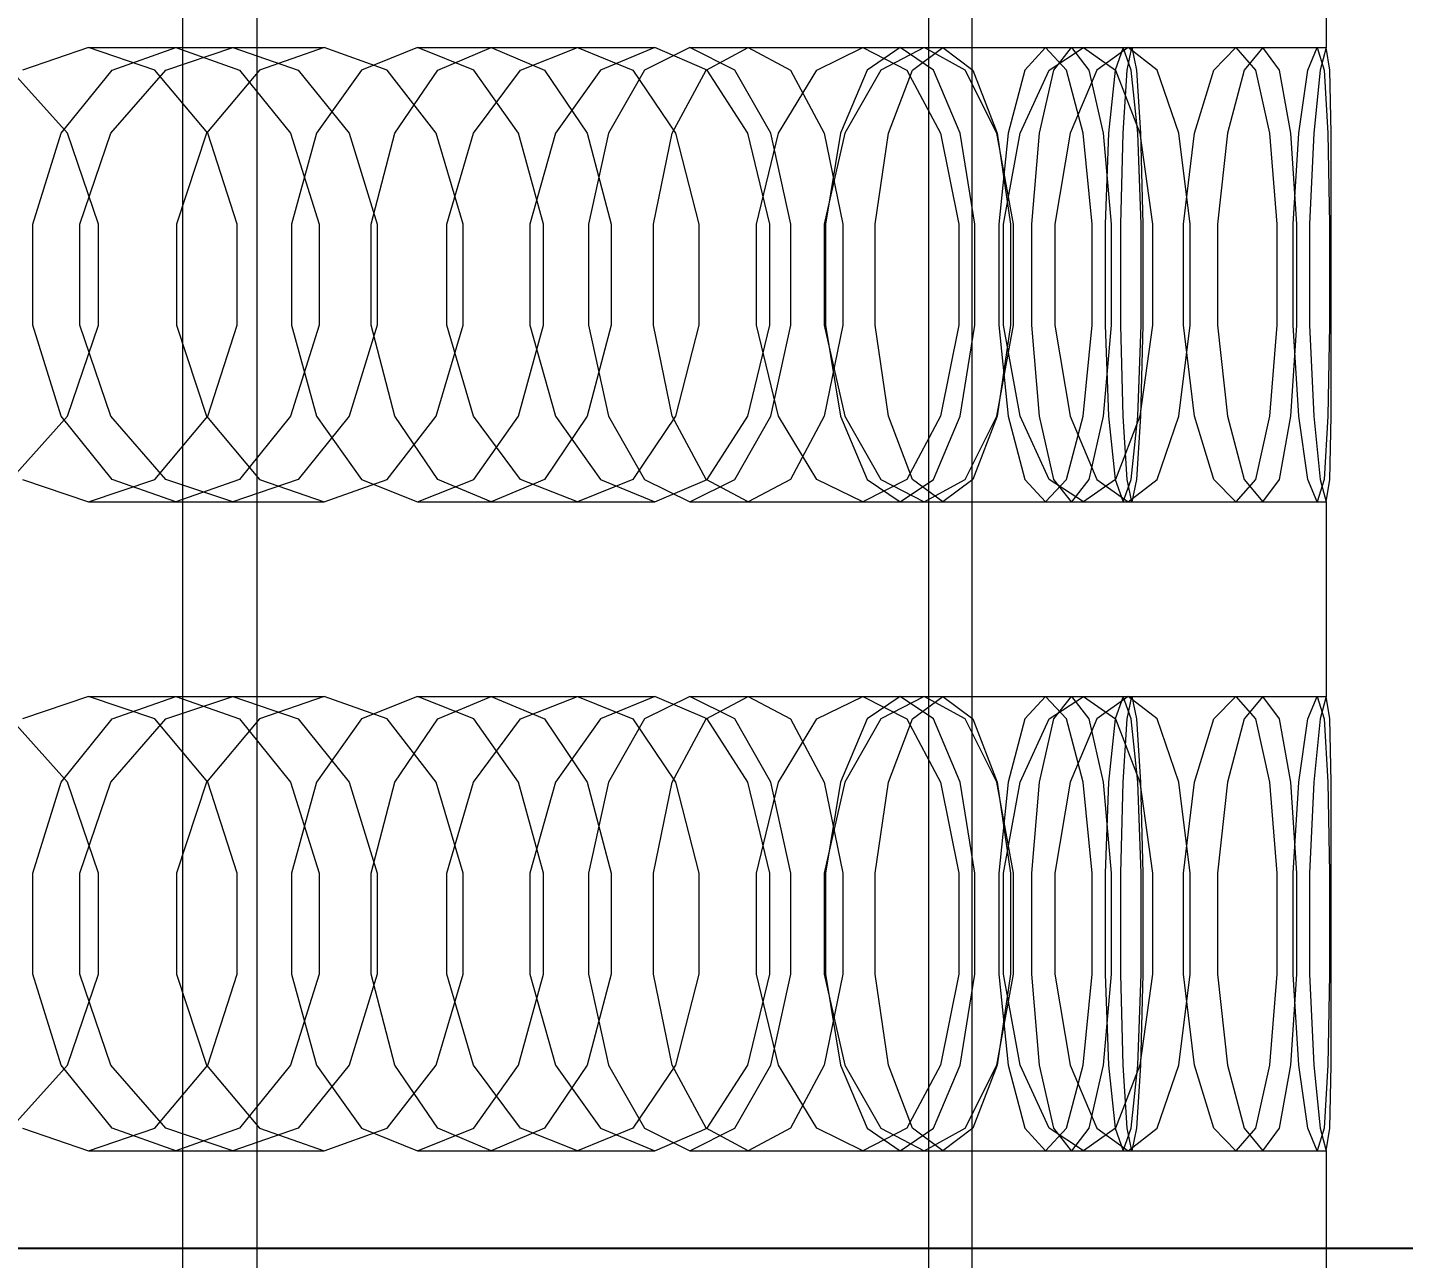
# Model space of a CAD drawing. Header units: millimetres. Extents: x -191664 to 191490, y -197311 to 10263.
# Drawn here: x 26399.8 to 26527.1, y -17981 to -17867.1 of the extents above; entities that cross this region are included whole.
import ezdxf

# ---------------------------------------------------------------- set-up
doc = ezdxf.new("R2010")
doc.units = ezdxf.units.MM
for name, color, linetype, lineweight in [('COTAS_USUARIO', 1, 'Continuous', 0), ('superior_briquetadora', 7, 'Continuous', 0), ('superior_C05', 7, 'Continuous', 0)]:
    doc.layers.add(name, color=color, linetype=linetype, lineweight=lineweight)
doc.dimstyles.new('PLANTA_100', dxfattribs={"dimtxt": 250, "dimasz": 150, "dimexe": 150, "dimexo": 80, "dimgap": 100, "dimtad": 1, "dimtih": 1, "dimtoh": 1, "dimdec": 1, "dimdsep": 46, "dimcen": 0.09, "dimclrd": 1, "dimclre": 1, "dimclrt": 1, "dimadec": 0, "dimazin": 0, "dimtfac": 1, "dimtdec": 4, "dimtofl": 0, "dimtmove": 0, "dimatfit": 3, "dimfxl": 1, "dimtolj": 1, "dimtzin": 0, "dimarcsym": 0})

# ---------------------------------------------------------------- blocks, each defined once
blk = doc.blocks.new('*D103')
at = {"layer": 'COTAS_USUARIO', "color": 1, "lineweight": -2, "transparency": 16777216}
for p, q in [((26928.19, -17830), (26928.19, -17680)), ((25808.19, -17980), (27078.19, -17980)), ((25808.19, -18000), (27078.19, -18000)), ((26928.19, -18150), (26928.19, -18300))]:
    blk.add_line(p, q, dxfattribs=at)
at = {"layer": 'COTAS_USUARIO', "color": 1, "transparency": 16777216}
for points in [[(26903.19, -17830), (26953.19, -17830), (26928.19, -17980)], [(26903.19, -18150), (26953.19, -18150), (26928.19, -18000)]]:
    blk.add_solid(points, dxfattribs=at)
at = {"layer": 'Defpoints', "color": 0, "transparency": 16777216}
for p in [(25728.19, -17980), (25728.19, -18000), (26928.19, -18000)]:
    blk.add_point(p, dxfattribs=at)

msp = doc.modelspace()

# ---------------------------------------------------------------- linework, layer by layer
at = {"layer": 'superior_briquetadora', "color": 9, "true_color": 0xb9c3c2}
for p, q in [((26421.08, -18160), (26421.08, -17800)), ((26483.19, -17805), (26483.19, -18195)), ((26487.19, -17805), (26487.19, -18195)), ((26483.19, -17816), (26483.19, -18194)), ((26519.96, -17851), (26519.96, -17869)), ((26405.49, -17869), (26399.37, -17871.08)), ((26405.49, -17869), (26418.82, -17869)), ((26411.61, -17871.08), (26405.49, -17869)), ((26407.67, -17871.08), (26413.56, -17869)), ((26412.63, -17871.08), (26418.82, -17869)), ((26413.56, -17869), (26427.29, -17869)), ((26413.56, -17869), (26419.46, -17871.08)), ((26418.82, -17869), (26424.87, -17871.08)), ((26427.29, -17869), (26421.31, -17871.08)), ((26433.1, -17871.08), (26427.29, -17869)), ((26435.92, -17869), (26430.74, -17871.08)), ((26435.92, -17869), (26450.72, -17869)), ((26441.11, -17871.08), (26435.92, -17869)), ((26437.79, -17871.08), (26442.72, -17869)), ((26442.72, -17869), (26457.85, -17869)), ((26442.72, -17869), (26447.66, -17871.08)), ((26445.45, -17871.08), (26450.72, -17869)), ((26450.72, -17869), (26455.82, -17871.08)), ((26457.85, -17869), (26452.83, -17871.08)), ((26461.09, -17869), (26456.92, -17871.08)), ((26462.7, -17871.08), (26457.85, -17869)), ((26461.09, -17869), (26477.1, -17869)), ((26465.25, -17871.08), (26461.09, -17869)), ((26462.61, -17871.08), (26466.5, -17869)), ((26466.5, -17869), (26482.78, -17869)), ((26466.5, -17869), (26470.4, -17871.08)), ((26472.84, -17871.08), (26477.1, -17869)), ((26477.1, -17869), (26481.17, -17871.08)), ((26480.56, -17869), (26477.49, -17871.08)), ((26482.78, -17869), (26478.78, -17871.08)), ((26480.56, -17869), (26497.51, -17869)), ((26483.63, -17871.08), (26480.56, -17869)), ((26481.71, -17871.08), (26484.5, -17869)), ((26486.58, -17871.08), (26482.78, -17869)), ((26484.5, -17869), (26501.63, -17869)), ((26484.5, -17869), (26487.28, -17871.08)), ((26494, -17869), (26492.08, -17871.08)), ((26494, -17869), (26511.6, -17869)), ((26495.93, -17871.08), (26494, -17869)), ((26494.34, -17871.08), (26497.51, -17869)), ((26494.76, -17871.08), (26496.39, -17869)), ((26496.39, -17869), (26514.1, -17869)), ((26496.39, -17869), (26498.02, -17871.08)), ((26497.51, -17869), (26500.48, -17871.08)), ((26501.63, -17869), (26498.74, -17871.08)), ((26501.18, -17869), (26500.44, -17871.08)), ((26501.18, -17869), (26519.12, -17869)), ((26501.93, -17871.08), (26501.18, -17869)), ((26501.54, -17871.08), (26501.99, -17869)), ((26504.32, -17871.08), (26501.63, -17869)), ((26501.99, -17869), (26519.96, -17869)), ((26501.99, -17869), (26502.43, -17871.08)), ((26509.57, -17871.08), (26511.6, -17869)), ((26511.6, -17869), (26513.42, -17871.08)), ((26514.1, -17869), (26512.36, -17871.08)), ((26515.63, -17871.08), (26514.1, -17869)), ((26518.27, -17871.08), (26519.12, -17869)), ((26519.12, -17869), (26519.76, -17871.08)), ((26519.96, -17869), (26519.41, -17871.08)), ((26520.31, -17871.08), (26519.96, -17869)), ((26403.54, -17876.91), (26398.29, -17871.08)), ((26402.94, -17876.91), (26407.67, -17871.08)), ((26407.54, -17876.91), (26412.63, -17871.08)), ((26416.51, -17876.91), (26411.61, -17871.08)), ((26421.31, -17871.08), (26416.4, -17876.91)), ((26419.46, -17871.08), (26424.18, -17876.91)), ((26424.87, -17871.08), (26429.6, -17876.91)), ((26430.74, -17871.08), (26426.58, -17876.91)), ((26437.65, -17876.91), (26433.1, -17871.08)), ((26433.83, -17876.91), (26437.79, -17871.08)), ((26441.1, -17876.91), (26445.45, -17871.08)), ((26445.26, -17876.91), (26441.11, -17871.08)), ((26447.66, -17871.08), (26451.62, -17876.91)), ((26452.83, -17871.08), (26448.67, -17876.91)), ((26456.92, -17871.08), (26453.59, -17876.91)), ((26455.82, -17871.08), (26459.78, -17876.91)), ((26459.48, -17876.91), (26462.61, -17871.08)), ((26466.46, -17876.91), (26462.7, -17871.08)), ((26468.59, -17876.91), (26465.25, -17871.08)), ((26469.29, -17876.91), (26472.84, -17871.08)), ((26470.4, -17871.08), (26473.52, -17876.91)), ((26477.49, -17871.08), (26475.03, -17876.91)), ((26478.78, -17871.08), (26475.45, -17876.91)), ((26479.47, -17876.91), (26481.71, -17871.08)), ((26481.17, -17871.08), (26484.3, -17876.91)), ((26486.09, -17876.91), (26483.63, -17871.08)), ((26489.49, -17876.91), (26486.58, -17871.08)), ((26487.28, -17871.08), (26489.52, -17876.91)), ((26492.08, -17871.08), (26490.54, -17876.91)), ((26491.65, -17876.91), (26494.34, -17871.08)), ((26493.45, -17876.91), (26494.76, -17871.08)), ((26497.47, -17876.91), (26495.93, -17871.08)), ((26498.74, -17871.08), (26496.28, -17876.91)), ((26498.02, -17871.08), (26499.33, -17876.91)), ((26500.44, -17871.08), (26499.84, -17876.91)), ((26500.48, -17871.08), (26502.71, -17876.91)), ((26501.18, -17876.91), (26501.54, -17871.08)), ((26502.53, -17876.91), (26501.93, -17871.08)), ((26502.43, -17871.08), (26502.79, -17876.91)), ((26506.33, -17876.91), (26504.32, -17871.08)), ((26507.79, -17876.91), (26509.57, -17871.08)), ((26512.36, -17871.08), (26510.82, -17876.91)), ((26513.42, -17871.08), (26514.73, -17876.91)), ((26516.7, -17876.91), (26515.63, -17871.08)), ((26517.44, -17876.91), (26518.27, -17871.08)), ((26519.41, -17871.08), (26518.82, -17876.91)), ((26519.76, -17871.08), (26520.12, -17876.91)), ((26520.43, -17876.91), (26520.31, -17871.08)), ((26400.32, -17885.33), (26402.94, -17876.91)), ((26406.42, -17885.33), (26403.54, -17876.91)), ((26404.68, -17885.33), (26407.54, -17876.91)), ((26416.4, -17876.91), (26413.63, -17885.33)), ((26419.24, -17885.33), (26416.51, -17876.91)), ((26424.18, -17876.91), (26426.81, -17885.33)), ((26426.58, -17876.91), (26424.27, -17885.33)), ((26429.6, -17876.91), (26432.18, -17885.33)), ((26431.63, -17885.33), (26433.83, -17876.91)), ((26440.13, -17885.33), (26437.65, -17876.91)), ((26438.63, -17885.33), (26441.1, -17876.91)), ((26447.57, -17885.33), (26445.26, -17876.91)), ((26448.67, -17876.91), (26446.31, -17885.33)), ((26451.62, -17876.91), (26453.82, -17885.33)), ((26453.59, -17876.91), (26451.73, -17885.33)), ((26457.75, -17885.33), (26459.48, -17876.91)), ((26459.78, -17876.91), (26461.93, -17885.33)), ((26468.5, -17885.33), (26466.46, -17876.91)), ((26467.27, -17885.33), (26469.29, -17876.91)), ((26470.44, -17885.33), (26468.59, -17876.91)), ((26473.52, -17876.91), (26475.26, -17885.33)), ((26475.45, -17876.91), (26473.54, -17885.33)), ((26475.03, -17876.91), (26473.66, -17885.33)), ((26478.23, -17885.33), (26479.47, -17876.91)), ((26484.3, -17876.91), (26485.98, -17885.33)), ((26487.46, -17885.33), (26486.09, -17876.91)), ((26491.05, -17885.33), (26489.49, -17876.91)), ((26489.52, -17876.91), (26490.76, -17885.33)), ((26490.54, -17876.91), (26489.68, -17885.33)), ((26490.11, -17885.33), (26491.65, -17876.91)), ((26492.73, -17885.33), (26493.45, -17876.91)), ((26496.28, -17876.91), (26494.86, -17885.33)), ((26498.32, -17885.33), (26497.47, -17876.91)), ((26499.33, -17876.91), (26500.06, -17885.33)), ((26499.84, -17876.91), (26499.51, -17885.33)), ((26500.98, -17885.33), (26501.18, -17876.91)), ((26502.86, -17885.33), (26502.53, -17876.91)), ((26502.71, -17876.91), (26503.9, -17885.33)), ((26502.79, -17876.91), (26502.99, -17885.33)), ((26507.39, -17885.33), (26506.33, -17876.91)), ((26506.75, -17885.33), (26507.79, -17876.91)), ((26510.82, -17876.91), (26509.91, -17885.33)), ((26514.73, -17876.91), (26515.4, -17885.33)), ((26517.24, -17885.33), (26516.7, -17876.91)), ((26516.92, -17885.33), (26517.44, -17876.91)), ((26518.82, -17876.91), (26518.43, -17885.33)), ((26520.12, -17876.91), (26520.26, -17885.33)), ((26520.43, -17885.33), (26520.43, -17876.91)), ((26400.32, -17894.67), (26400.32, -17885.33)), ((26404.68, -17894.67), (26404.68, -17885.33)), ((26406.42, -17894.67), (26406.42, -17885.33)), ((26413.63, -17885.33), (26413.63, -17894.67)), ((26419.24, -17894.67), (26419.24, -17885.33)), ((26424.27, -17885.33), (26424.27, -17894.67)), ((26426.81, -17885.33), (26426.81, -17894.67)), ((26431.63, -17894.67), (26431.63, -17885.33)), ((26432.18, -17885.33), (26432.18, -17894.67)), ((26438.63, -17894.67), (26438.63, -17885.33)), ((26440.13, -17894.67), (26440.13, -17885.33)), ((26446.31, -17885.33), (26446.31, -17894.67)), ((26447.57, -17894.67), (26447.57, -17885.33)), ((26451.73, -17885.33), (26451.73, -17894.67)), ((26453.82, -17885.33), (26453.82, -17894.67)), ((26457.75, -17894.67), (26457.75, -17885.33)), ((26461.93, -17885.33), (26461.93, -17894.67)), ((26467.27, -17894.67), (26467.27, -17885.33)), ((26468.5, -17894.67), (26468.5, -17885.33)), ((26470.44, -17894.67), (26470.44, -17885.33)), ((26473.54, -17885.33), (26473.54, -17894.67)), ((26473.66, -17885.33), (26473.66, -17894.67)), ((26475.26, -17885.33), (26475.26, -17894.67)), ((26478.23, -17894.67), (26478.23, -17885.33)), ((26485.98, -17885.33), (26485.98, -17894.67)), ((26487.46, -17894.67), (26487.46, -17885.33)), ((26489.68, -17885.33), (26489.68, -17894.67)), ((26490.11, -17894.67), (26490.11, -17885.33)), ((26490.76, -17885.33), (26490.76, -17894.67)), ((26491.05, -17894.67), (26491.05, -17885.33)), ((26492.73, -17894.67), (26492.73, -17885.33)), ((26494.86, -17885.33), (26494.86, -17894.67)), ((26498.32, -17894.67), (26498.32, -17885.33)), ((26499.51, -17885.33), (26499.51, -17894.67)), ((26500.06, -17885.33), (26500.06, -17894.67)), ((26500.98, -17894.67), (26500.98, -17885.33)), ((26502.86, -17894.67), (26502.86, -17885.33)), ((26502.99, -17885.33), (26502.99, -17894.67)), ((26503.9, -17885.33), (26503.9, -17894.67)), ((26506.75, -17894.67), (26506.75, -17885.33)), ((26507.39, -17894.67), (26507.39, -17885.33)), ((26509.91, -17885.33), (26509.91, -17894.67)), ((26515.4, -17885.33), (26515.4, -17894.67)), ((26516.92, -17894.67), (26516.92, -17885.33)), ((26517.24, -17894.67), (26517.24, -17885.33)), ((26518.43, -17885.33), (26518.43, -17894.67)), ((26520.26, -17885.33), (26520.26, -17894.67)), ((26520.43, -17894.67), (26520.43, -17885.33)), ((26402.94, -17903.09), (26400.32, -17894.67)), ((26403.54, -17903.09), (26406.42, -17894.67)), ((26407.54, -17903.09), (26404.68, -17894.67)), ((26413.63, -17894.67), (26416.4, -17903.09)), ((26416.51, -17903.09), (26419.24, -17894.67)), ((26426.81, -17894.67), (26424.18, -17903.09)), ((26424.27, -17894.67), (26426.58, -17903.09)), ((26432.18, -17894.67), (26429.6, -17903.09)), ((26433.83, -17903.09), (26431.63, -17894.67)), ((26437.65, -17903.09), (26440.13, -17894.67)), ((26441.1, -17903.09), (26438.63, -17894.67)), ((26445.26, -17903.09), (26447.57, -17894.67)), ((26446.31, -17894.67), (26448.67, -17903.09)), ((26453.82, -17894.67), (26451.62, -17903.09)), ((26451.73, -17894.67), (26453.59, -17903.09)), ((26459.48, -17903.09), (26457.75, -17894.67)), ((26461.93, -17894.67), (26459.78, -17903.09)), ((26466.46, -17903.09), (26468.5, -17894.67)), ((26469.29, -17903.09), (26467.27, -17894.67)), ((26468.59, -17903.09), (26470.44, -17894.67)), ((26475.26, -17894.67), (26473.52, -17903.09)), ((26473.54, -17894.67), (26475.45, -17903.09)), ((26473.66, -17894.67), (26475.03, -17903.09)), ((26479.47, -17903.09), (26478.23, -17894.67)), ((26485.98, -17894.67), (26484.3, -17903.09)), ((26486.09, -17903.09), (26487.46, -17894.67)), ((26489.49, -17903.09), (26491.05, -17894.67)), ((26490.76, -17894.67), (26489.52, -17903.09)), ((26489.68, -17894.67), (26490.54, -17903.09)), ((26491.65, -17903.09), (26490.11, -17894.67)), ((26493.45, -17903.09), (26492.73, -17894.67)), ((26494.86, -17894.67), (26496.28, -17903.09)), ((26497.47, -17903.09), (26498.32, -17894.67)), ((26500.06, -17894.67), (26499.33, -17903.09)), ((26499.51, -17894.67), (26499.84, -17903.09)), ((26501.18, -17903.09), (26500.98, -17894.67)), ((26502.53, -17903.09), (26502.86, -17894.67)), ((26503.9, -17894.67), (26502.71, -17903.09)), ((26502.99, -17894.67), (26502.79, -17903.09)), ((26506.33, -17903.09), (26507.39, -17894.67)), ((26507.79, -17903.09), (26506.75, -17894.67)), ((26509.91, -17894.67), (26510.82, -17903.09)), ((26515.4, -17894.67), (26514.73, -17903.09)), ((26516.7, -17903.09), (26517.24, -17894.67)), ((26517.44, -17903.09), (26516.92, -17894.67)), ((26518.43, -17894.67), (26518.82, -17903.09)), ((26520.26, -17894.67), (26520.12, -17903.09)), ((26520.43, -17903.09), (26520.43, -17894.67)), ((26398.29, -17908.92), (26403.54, -17903.09)), ((26407.67, -17908.92), (26402.94, -17903.09)), ((26412.63, -17908.92), (26407.54, -17903.09)), ((26411.61, -17908.92), (26416.51, -17903.09)), ((26416.4, -17903.09), (26421.31, -17908.92)), ((26424.18, -17903.09), (26419.46, -17908.92)), ((26429.6, -17903.09), (26424.87, -17908.92)), ((26426.58, -17903.09), (26430.74, -17908.92)), ((26433.1, -17908.92), (26437.65, -17903.09)), ((26437.79, -17908.92), (26433.83, -17903.09)), ((26445.45, -17908.92), (26441.1, -17903.09)), ((26441.11, -17908.92), (26445.26, -17903.09)), ((26451.62, -17903.09), (26447.66, -17908.92)), ((26448.67, -17903.09), (26452.83, -17908.92)), ((26453.59, -17903.09), (26456.92, -17908.92)), ((26459.78, -17903.09), (26455.82, -17908.92)), ((26462.61, -17908.92), (26459.48, -17903.09)), ((26462.7, -17908.92), (26466.46, -17903.09)), ((26465.25, -17908.92), (26468.59, -17903.09)), ((26472.84, -17908.92), (26469.29, -17903.09)), ((26473.52, -17903.09), (26470.4, -17908.92)), ((26475.03, -17903.09), (26477.49, -17908.92)), ((26475.45, -17903.09), (26478.78, -17908.92)), ((26481.71, -17908.92), (26479.47, -17903.09)), ((26484.3, -17903.09), (26481.17, -17908.92)), ((26483.63, -17908.92), (26486.09, -17903.09)), ((26486.58, -17908.92), (26489.49, -17903.09)), ((26489.52, -17903.09), (26487.28, -17908.92)), ((26490.54, -17903.09), (26492.08, -17908.92)), ((26494.34, -17908.92), (26491.65, -17903.09)), ((26494.76, -17908.92), (26493.45, -17903.09)), ((26495.93, -17908.92), (26497.47, -17903.09)), ((26496.28, -17903.09), (26498.74, -17908.92)), ((26499.33, -17903.09), (26498.02, -17908.92)), ((26499.84, -17903.09), (26500.44, -17908.92)), ((26502.71, -17903.09), (26500.48, -17908.92)), ((26501.54, -17908.92), (26501.18, -17903.09)), ((26501.93, -17908.92), (26502.53, -17903.09)), ((26502.79, -17903.09), (26502.43, -17908.92)), ((26504.32, -17908.92), (26506.33, -17903.09)), ((26509.57, -17908.92), (26507.79, -17903.09)), ((26510.82, -17903.09), (26512.36, -17908.92)), ((26514.73, -17903.09), (26513.42, -17908.92)), ((26515.63, -17908.92), (26516.7, -17903.09)), ((26518.27, -17908.92), (26517.44, -17903.09)), ((26518.82, -17903.09), (26519.41, -17908.92)), ((26520.12, -17903.09), (26519.76, -17908.92)), ((26520.31, -17908.92), (26520.43, -17903.09)), ((26399.37, -17908.92), (26405.49, -17911)), ((26405.49, -17911), (26411.61, -17908.92)), ((26413.56, -17911), (26407.67, -17908.92)), ((26418.82, -17911), (26412.63, -17908.92)), ((26419.46, -17908.92), (26413.56, -17911)), ((26424.87, -17908.92), (26418.82, -17911)), ((26421.31, -17908.92), (26427.29, -17911)), ((26427.29, -17911), (26433.1, -17908.92)), ((26430.74, -17908.92), (26435.92, -17911)), ((26435.92, -17911), (26441.11, -17908.92)), ((26442.72, -17911), (26437.79, -17908.92)), ((26447.66, -17908.92), (26442.72, -17911)), ((26450.72, -17911), (26445.45, -17908.92)), ((26455.82, -17908.92), (26450.72, -17911)), ((26452.83, -17908.92), (26457.85, -17911)), ((26456.92, -17908.92), (26461.09, -17911)), ((26457.85, -17911), (26462.7, -17908.92)), ((26461.09, -17911), (26465.25, -17908.92)), ((26466.5, -17911), (26462.61, -17908.92)), ((26470.4, -17908.92), (26466.5, -17911)), ((26477.1, -17911), (26472.84, -17908.92)), ((26481.17, -17908.92), (26477.1, -17911)), ((26477.49, -17908.92), (26480.56, -17911)), ((26478.78, -17908.92), (26482.78, -17911)), ((26480.56, -17911), (26483.63, -17908.92)), ((26484.5, -17911), (26481.71, -17908.92)), ((26482.78, -17911), (26486.58, -17908.92)), ((26487.28, -17908.92), (26484.5, -17911)), ((26492.08, -17908.92), (26494, -17911)), ((26494, -17911), (26495.93, -17908.92)), ((26497.51, -17911), (26494.34, -17908.92)), ((26496.39, -17911), (26494.76, -17908.92)), ((26498.02, -17908.92), (26496.39, -17911)), ((26500.48, -17908.92), (26497.51, -17911)), ((26498.74, -17908.92), (26501.63, -17911)), ((26500.44, -17908.92), (26501.18, -17911)), ((26501.18, -17911), (26501.93, -17908.92)), ((26501.99, -17911), (26501.54, -17908.92)), ((26501.63, -17911), (26504.32, -17908.92)), ((26502.43, -17908.92), (26501.99, -17911)), ((26511.6, -17911), (26509.57, -17908.92)), ((26513.42, -17908.92), (26511.6, -17911)), ((26512.36, -17908.92), (26514.1, -17911)), ((26514.1, -17911), (26515.63, -17908.92)), ((26519.12, -17911), (26518.27, -17908.92)), ((26519.76, -17908.92), (26519.12, -17911)), ((26519.41, -17908.92), (26519.96, -17911)), ((26519.96, -17911), (26520.31, -17908.92)), ((26405.49, -17911), (26418.82, -17911)), ((26413.56, -17911), (26427.29, -17911)), ((26435.92, -17911), (26450.72, -17911)), ((26442.72, -17911), (26457.85, -17911)), ((26461.09, -17911), (26477.1, -17911)), ((26466.5, -17911), (26482.78, -17911)), ((26480.56, -17911), (26497.51, -17911)), ((26484.5, -17911), (26501.63, -17911)), ((26494, -17911), (26511.6, -17911)), ((26496.39, -17911), (26514.1, -17911)), ((26501.18, -17911), (26519.12, -17911)), ((26501.99, -17911), (26519.96, -17911)), ((26519.96, -17911), (26519.96, -17929)), ((26405.49, -17929), (26399.37, -17931.08)), ((26405.49, -17929), (26418.82, -17929)), ((26411.61, -17931.08), (26405.49, -17929)), ((26407.67, -17931.08), (26413.56, -17929)), ((26412.63, -17931.08), (26418.82, -17929)), ((26413.56, -17929), (26427.29, -17929)), ((26413.56, -17929), (26419.46, -17931.08)), ((26418.82, -17929), (26424.87, -17931.08)), ((26427.29, -17929), (26421.31, -17931.08)), ((26433.1, -17931.08), (26427.29, -17929)), ((26435.92, -17929), (26430.74, -17931.08)), ((26435.92, -17929), (26450.72, -17929)), ((26441.11, -17931.08), (26435.92, -17929)), ((26437.79, -17931.08), (26442.72, -17929)), ((26442.72, -17929), (26457.85, -17929)), ((26442.72, -17929), (26447.66, -17931.08)), ((26445.45, -17931.08), (26450.72, -17929)), ((26450.72, -17929), (26455.82, -17931.08)), ((26457.85, -17929), (26452.83, -17931.08)), ((26461.09, -17929), (26456.92, -17931.08)), ((26462.7, -17931.08), (26457.85, -17929)), ((26461.09, -17929), (26477.1, -17929)), ((26465.25, -17931.08), (26461.09, -17929)), ((26462.61, -17931.08), (26466.5, -17929)), ((26466.5, -17929), (26482.78, -17929)), ((26466.5, -17929), (26470.4, -17931.08)), ((26472.84, -17931.08), (26477.1, -17929)), ((26477.1, -17929), (26481.17, -17931.08)), ((26480.56, -17929), (26477.49, -17931.08)), ((26482.78, -17929), (26478.78, -17931.08)), ((26480.56, -17929), (26497.51, -17929)), ((26483.63, -17931.08), (26480.56, -17929)), ((26481.71, -17931.08), (26484.5, -17929)), ((26486.58, -17931.08), (26482.78, -17929)), ((26484.5, -17929), (26501.63, -17929)), ((26484.5, -17929), (26487.28, -17931.08)), ((26494, -17929), (26492.08, -17931.08)), ((26494, -17929), (26511.6, -17929)), ((26495.93, -17931.08), (26494, -17929)), ((26494.34, -17931.08), (26497.51, -17929)), ((26494.76, -17931.08), (26496.39, -17929)), ((26496.39, -17929), (26514.1, -17929)), ((26496.39, -17929), (26498.02, -17931.08)), ((26497.51, -17929), (26500.48, -17931.08)), ((26501.63, -17929), (26498.74, -17931.08)), ((26501.18, -17929), (26500.44, -17931.08)), ((26501.18, -17929), (26519.12, -17929)), ((26501.93, -17931.08), (26501.18, -17929)), ((26501.54, -17931.08), (26501.99, -17929)), ((26504.32, -17931.08), (26501.63, -17929)), ((26501.99, -17929), (26519.96, -17929)), ((26501.99, -17929), (26502.43, -17931.08)), ((26509.57, -17931.08), (26511.6, -17929)), ((26511.6, -17929), (26513.42, -17931.08)), ((26514.1, -17929), (26512.36, -17931.08)), ((26515.63, -17931.08), (26514.1, -17929)), ((26518.27, -17931.08), (26519.12, -17929)), ((26519.12, -17929), (26519.76, -17931.08)), ((26519.96, -17929), (26519.41, -17931.08)), ((26520.31, -17931.08), (26519.96, -17929)), ((26403.54, -17936.91), (26398.29, -17931.08)), ((26402.94, -17936.91), (26407.67, -17931.08)), ((26407.54, -17936.91), (26412.63, -17931.08)), ((26416.51, -17936.91), (26411.61, -17931.08)), ((26421.31, -17931.08), (26416.4, -17936.91)), ((26419.46, -17931.08), (26424.18, -17936.91)), ((26424.87, -17931.08), (26429.6, -17936.91)), ((26430.74, -17931.08), (26426.58, -17936.91)), ((26437.65, -17936.91), (26433.1, -17931.08)), ((26433.83, -17936.91), (26437.79, -17931.08)), ((26441.1, -17936.91), (26445.45, -17931.08)), ((26445.26, -17936.91), (26441.11, -17931.08)), ((26447.66, -17931.08), (26451.62, -17936.91)), ((26452.83, -17931.08), (26448.67, -17936.91)), ((26456.92, -17931.08), (26453.59, -17936.91)), ((26455.82, -17931.08), (26459.78, -17936.91)), ((26459.48, -17936.91), (26462.61, -17931.08)), ((26466.46, -17936.91), (26462.7, -17931.08)), ((26468.59, -17936.91), (26465.25, -17931.08)), ((26469.29, -17936.91), (26472.84, -17931.08)), ((26470.4, -17931.08), (26473.52, -17936.91)), ((26477.49, -17931.08), (26475.03, -17936.91)), ((26478.78, -17931.08), (26475.45, -17936.91)), ((26479.47, -17936.91), (26481.71, -17931.08)), ((26481.17, -17931.08), (26484.3, -17936.91)), ((26486.09, -17936.91), (26483.63, -17931.08)), ((26489.49, -17936.91), (26486.58, -17931.08)), ((26487.28, -17931.08), (26489.52, -17936.91)), ((26492.08, -17931.08), (26490.54, -17936.91)), ((26491.65, -17936.91), (26494.34, -17931.08)), ((26493.45, -17936.91), (26494.76, -17931.08)), ((26497.47, -17936.91), (26495.93, -17931.08)), ((26498.74, -17931.08), (26496.28, -17936.91)), ((26498.02, -17931.08), (26499.33, -17936.91)), ((26500.44, -17931.08), (26499.84, -17936.91)), ((26500.48, -17931.08), (26502.71, -17936.91)), ((26501.18, -17936.91), (26501.54, -17931.08)), ((26502.53, -17936.91), (26501.93, -17931.08)), ((26502.43, -17931.08), (26502.79, -17936.91)), ((26506.33, -17936.91), (26504.32, -17931.08)), ((26507.79, -17936.91), (26509.57, -17931.08)), ((26512.36, -17931.08), (26510.82, -17936.91)), ((26513.42, -17931.08), (26514.73, -17936.91)), ((26516.7, -17936.91), (26515.63, -17931.08)), ((26517.44, -17936.91), (26518.27, -17931.08)), ((26519.41, -17931.08), (26518.82, -17936.91)), ((26519.76, -17931.08), (26520.12, -17936.91)), ((26520.43, -17936.91), (26520.31, -17931.08)), ((26400.32, -17945.33), (26402.94, -17936.91)), ((26406.42, -17945.33), (26403.54, -17936.91)), ((26404.68, -17945.33), (26407.54, -17936.91)), ((26416.4, -17936.91), (26413.63, -17945.33)), ((26419.24, -17945.33), (26416.51, -17936.91)), ((26424.18, -17936.91), (26426.81, -17945.33)), ((26426.58, -17936.91), (26424.27, -17945.33)), ((26429.6, -17936.91), (26432.18, -17945.33)), ((26431.63, -17945.33), (26433.83, -17936.91)), ((26440.13, -17945.33), (26437.65, -17936.91)), ((26438.63, -17945.33), (26441.1, -17936.91)), ((26447.57, -17945.33), (26445.26, -17936.91)), ((26448.67, -17936.91), (26446.31, -17945.33)), ((26451.62, -17936.91), (26453.82, -17945.33)), ((26453.59, -17936.91), (26451.73, -17945.33)), ((26457.75, -17945.33), (26459.48, -17936.91)), ((26459.78, -17936.91), (26461.93, -17945.33)), ((26468.5, -17945.33), (26466.46, -17936.91)), ((26467.27, -17945.33), (26469.29, -17936.91)), ((26470.44, -17945.33), (26468.59, -17936.91)), ((26473.52, -17936.91), (26475.26, -17945.33)), ((26475.45, -17936.91), (26473.54, -17945.33)), ((26475.03, -17936.91), (26473.66, -17945.33)), ((26478.23, -17945.33), (26479.47, -17936.91)), ((26484.3, -17936.91), (26485.98, -17945.33)), ((26487.46, -17945.33), (26486.09, -17936.91)), ((26491.05, -17945.33), (26489.49, -17936.91)), ((26489.52, -17936.91), (26490.76, -17945.33)), ((26490.54, -17936.91), (26489.68, -17945.33)), ((26490.11, -17945.33), (26491.65, -17936.91)), ((26492.73, -17945.33), (26493.45, -17936.91)), ((26496.28, -17936.91), (26494.86, -17945.33)), ((26498.32, -17945.33), (26497.47, -17936.91)), ((26499.33, -17936.91), (26500.06, -17945.33)), ((26499.84, -17936.91), (26499.51, -17945.33)), ((26500.98, -17945.33), (26501.18, -17936.91)), ((26502.86, -17945.33), (26502.53, -17936.91)), ((26502.71, -17936.91), (26503.9, -17945.33)), ((26502.79, -17936.91), (26502.99, -17945.33)), ((26507.39, -17945.33), (26506.33, -17936.91)), ((26506.75, -17945.33), (26507.79, -17936.91)), ((26510.82, -17936.91), (26509.91, -17945.33)), ((26514.73, -17936.91), (26515.4, -17945.33)), ((26517.24, -17945.33), (26516.7, -17936.91)), ((26516.92, -17945.33), (26517.44, -17936.91)), ((26518.82, -17936.91), (26518.43, -17945.33)), ((26520.12, -17936.91), (26520.26, -17945.33)), ((26520.43, -17945.33), (26520.43, -17936.91)), ((26400.32, -17954.67), (26400.32, -17945.33)), ((26404.68, -17954.67), (26404.68, -17945.33)), ((26406.42, -17954.67), (26406.42, -17945.33)), ((26413.63, -17945.33), (26413.63, -17954.67)), ((26419.24, -17954.67), (26419.24, -17945.33)), ((26424.27, -17945.33), (26424.27, -17954.67)), ((26426.81, -17945.33), (26426.81, -17954.67)), ((26431.63, -17954.67), (26431.63, -17945.33)), ((26432.18, -17945.33), (26432.18, -17954.67)), ((26438.63, -17954.67), (26438.63, -17945.33)), ((26440.13, -17954.67), (26440.13, -17945.33)), ((26446.31, -17945.33), (26446.31, -17954.67)), ((26447.57, -17954.67), (26447.57, -17945.33)), ((26451.73, -17945.33), (26451.73, -17954.67)), ((26453.82, -17945.33), (26453.82, -17954.67)), ((26457.75, -17954.67), (26457.75, -17945.33)), ((26461.93, -17945.33), (26461.93, -17954.67)), ((26467.27, -17954.67), (26467.27, -17945.33)), ((26468.5, -17954.67), (26468.5, -17945.33)), ((26470.44, -17954.67), (26470.44, -17945.33)), ((26473.54, -17945.33), (26473.54, -17954.67)), ((26473.66, -17945.33), (26473.66, -17954.67)), ((26475.26, -17945.33), (26475.26, -17954.67)), ((26478.23, -17954.67), (26478.23, -17945.33)), ((26485.98, -17945.33), (26485.98, -17954.67)), ((26487.46, -17954.67), (26487.46, -17945.33)), ((26489.68, -17945.33), (26489.68, -17954.67)), ((26490.11, -17954.67), (26490.11, -17945.33)), ((26490.76, -17945.33), (26490.76, -17954.67)), ((26491.05, -17954.67), (26491.05, -17945.33)), ((26492.73, -17954.67), (26492.73, -17945.33)), ((26494.86, -17945.33), (26494.86, -17954.67)), ((26498.32, -17954.67), (26498.32, -17945.33)), ((26499.51, -17945.33), (26499.51, -17954.67)), ((26500.06, -17945.33), (26500.06, -17954.67)), ((26500.98, -17954.67), (26500.98, -17945.33)), ((26502.86, -17954.67), (26502.86, -17945.33)), ((26502.99, -17945.33), (26502.99, -17954.67)), ((26503.9, -17945.33), (26503.9, -17954.67)), ((26506.75, -17954.67), (26506.75, -17945.33)), ((26507.39, -17954.67), (26507.39, -17945.33)), ((26509.91, -17945.33), (26509.91, -17954.67)), ((26515.4, -17945.33), (26515.4, -17954.67)), ((26516.92, -17954.67), (26516.92, -17945.33)), ((26517.24, -17954.67), (26517.24, -17945.33)), ((26518.43, -17945.33), (26518.43, -17954.67)), ((26520.26, -17945.33), (26520.26, -17954.67)), ((26520.43, -17954.67), (26520.43, -17945.33)), ((26402.94, -17963.09), (26400.32, -17954.67)), ((26403.54, -17963.09), (26406.42, -17954.67)), ((26407.54, -17963.09), (26404.68, -17954.67)), ((26413.63, -17954.67), (26416.4, -17963.09)), ((26416.51, -17963.09), (26419.24, -17954.67)), ((26426.81, -17954.67), (26424.18, -17963.09)), ((26424.27, -17954.67), (26426.58, -17963.09)), ((26432.18, -17954.67), (26429.6, -17963.09)), ((26433.83, -17963.09), (26431.63, -17954.67)), ((26437.65, -17963.09), (26440.13, -17954.67)), ((26441.1, -17963.09), (26438.63, -17954.67)), ((26445.26, -17963.09), (26447.57, -17954.67)), ((26446.31, -17954.67), (26448.67, -17963.09)), ((26453.82, -17954.67), (26451.62, -17963.09)), ((26451.73, -17954.67), (26453.59, -17963.09)), ((26459.48, -17963.09), (26457.75, -17954.67)), ((26461.93, -17954.67), (26459.78, -17963.09)), ((26466.46, -17963.09), (26468.5, -17954.67)), ((26469.29, -17963.09), (26467.27, -17954.67)), ((26468.59, -17963.09), (26470.44, -17954.67)), ((26475.26, -17954.67), (26473.52, -17963.09)), ((26473.54, -17954.67), (26475.45, -17963.09)), ((26473.66, -17954.67), (26475.03, -17963.09)), ((26479.47, -17963.09), (26478.23, -17954.67)), ((26485.98, -17954.67), (26484.3, -17963.09)), ((26486.09, -17963.09), (26487.46, -17954.67)), ((26489.49, -17963.09), (26491.05, -17954.67)), ((26490.76, -17954.67), (26489.52, -17963.09)), ((26489.68, -17954.67), (26490.54, -17963.09)), ((26491.65, -17963.09), (26490.11, -17954.67)), ((26493.45, -17963.09), (26492.73, -17954.67)), ((26494.86, -17954.67), (26496.28, -17963.09)), ((26497.47, -17963.09), (26498.32, -17954.67)), ((26500.06, -17954.67), (26499.33, -17963.09)), ((26499.51, -17954.67), (26499.84, -17963.09)), ((26501.18, -17963.09), (26500.98, -17954.67)), ((26502.53, -17963.09), (26502.86, -17954.67)), ((26503.9, -17954.67), (26502.71, -17963.09)), ((26502.99, -17954.67), (26502.79, -17963.09)), ((26506.33, -17963.09), (26507.39, -17954.67)), ((26507.79, -17963.09), (26506.75, -17954.67)), ((26509.91, -17954.67), (26510.82, -17963.09)), ((26515.4, -17954.67), (26514.73, -17963.09)), ((26516.7, -17963.09), (26517.24, -17954.67)), ((26517.44, -17963.09), (26516.92, -17954.67)), ((26518.43, -17954.67), (26518.82, -17963.09)), ((26520.26, -17954.67), (26520.12, -17963.09)), ((26520.43, -17963.09), (26520.43, -17954.67)), ((26398.29, -17968.92), (26403.54, -17963.09)), ((26407.67, -17968.92), (26402.94, -17963.09)), ((26412.63, -17968.92), (26407.54, -17963.09)), ((26411.61, -17968.92), (26416.51, -17963.09)), ((26416.4, -17963.09), (26421.31, -17968.92)), ((26424.18, -17963.09), (26419.46, -17968.92)), ((26429.6, -17963.09), (26424.87, -17968.92)), ((26426.58, -17963.09), (26430.74, -17968.92)), ((26433.1, -17968.92), (26437.65, -17963.09)), ((26437.79, -17968.92), (26433.83, -17963.09)), ((26445.45, -17968.92), (26441.1, -17963.09)), ((26441.11, -17968.92), (26445.26, -17963.09)), ((26451.62, -17963.09), (26447.66, -17968.92)), ((26448.67, -17963.09), (26452.83, -17968.92)), ((26453.59, -17963.09), (26456.92, -17968.92)), ((26459.78, -17963.09), (26455.82, -17968.92)), ((26462.61, -17968.92), (26459.48, -17963.09)), ((26462.7, -17968.92), (26466.46, -17963.09)), ((26465.25, -17968.92), (26468.59, -17963.09)), ((26472.84, -17968.92), (26469.29, -17963.09)), ((26473.52, -17963.09), (26470.4, -17968.92)), ((26475.03, -17963.09), (26477.49, -17968.92)), ((26475.45, -17963.09), (26478.78, -17968.92)), ((26481.71, -17968.92), (26479.47, -17963.09)), ((26484.3, -17963.09), (26481.17, -17968.92)), ((26483.63, -17968.92), (26486.09, -17963.09)), ((26486.58, -17968.92), (26489.49, -17963.09)), ((26489.52, -17963.09), (26487.28, -17968.92)), ((26490.54, -17963.09), (26492.08, -17968.92)), ((26494.34, -17968.92), (26491.65, -17963.09)), ((26494.76, -17968.92), (26493.45, -17963.09)), ((26495.93, -17968.92), (26497.47, -17963.09)), ((26496.28, -17963.09), (26498.74, -17968.92)), ((26499.33, -17963.09), (26498.02, -17968.92)), ((26499.84, -17963.09), (26500.44, -17968.92)), ((26502.71, -17963.09), (26500.48, -17968.92)), ((26501.54, -17968.92), (26501.18, -17963.09)), ((26501.93, -17968.92), (26502.53, -17963.09)), ((26502.79, -17963.09), (26502.43, -17968.92)), ((26504.32, -17968.92), (26506.33, -17963.09)), ((26509.57, -17968.92), (26507.79, -17963.09)), ((26510.82, -17963.09), (26512.36, -17968.92)), ((26514.73, -17963.09), (26513.42, -17968.92)), ((26515.63, -17968.92), (26516.7, -17963.09)), ((26518.27, -17968.92), (26517.44, -17963.09)), ((26518.82, -17963.09), (26519.41, -17968.92)), ((26520.12, -17963.09), (26519.76, -17968.92)), ((26520.31, -17968.92), (26520.43, -17963.09)), ((26399.37, -17968.92), (26405.49, -17971)), ((26405.49, -17971), (26411.61, -17968.92)), ((26413.56, -17971), (26407.67, -17968.92)), ((26418.82, -17971), (26412.63, -17968.92)), ((26419.46, -17968.92), (26413.56, -17971)), ((26424.87, -17968.92), (26418.82, -17971)), ((26421.31, -17968.92), (26427.29, -17971)), ((26427.29, -17971), (26433.1, -17968.92)), ((26430.74, -17968.92), (26435.92, -17971)), ((26435.92, -17971), (26441.11, -17968.92)), ((26442.72, -17971), (26437.79, -17968.92)), ((26447.66, -17968.92), (26442.72, -17971)), ((26450.72, -17971), (26445.45, -17968.92)), ((26455.82, -17968.92), (26450.72, -17971)), ((26452.83, -17968.92), (26457.85, -17971)), ((26456.92, -17968.92), (26461.09, -17971)), ((26457.85, -17971), (26462.7, -17968.92)), ((26461.09, -17971), (26465.25, -17968.92)), ((26466.5, -17971), (26462.61, -17968.92)), ((26470.4, -17968.92), (26466.5, -17971)), ((26477.1, -17971), (26472.84, -17968.92)), ((26481.17, -17968.92), (26477.1, -17971)), ((26477.49, -17968.92), (26480.56, -17971)), ((26478.78, -17968.92), (26482.78, -17971)), ((26480.56, -17971), (26483.63, -17968.92)), ((26484.5, -17971), (26481.71, -17968.92)), ((26482.78, -17971), (26486.58, -17968.92)), ((26487.28, -17968.92), (26484.5, -17971)), ((26492.08, -17968.92), (26494, -17971)), ((26494, -17971), (26495.93, -17968.92)), ((26497.51, -17971), (26494.34, -17968.92)), ((26496.39, -17971), (26494.76, -17968.92)), ((26498.02, -17968.92), (26496.39, -17971)), ((26500.48, -17968.92), (26497.51, -17971)), ((26498.74, -17968.92), (26501.63, -17971)), ((26500.44, -17968.92), (26501.18, -17971)), ((26501.18, -17971), (26501.93, -17968.92)), ((26501.99, -17971), (26501.54, -17968.92)), ((26501.63, -17971), (26504.32, -17968.92)), ((26502.43, -17968.92), (26501.99, -17971)), ((26511.6, -17971), (26509.57, -17968.92)), ((26513.42, -17968.92), (26511.6, -17971)), ((26512.36, -17968.92), (26514.1, -17971)), ((26514.1, -17971), (26515.63, -17968.92)), ((26519.12, -17971), (26518.27, -17968.92)), ((26519.76, -17968.92), (26519.12, -17971)), ((26519.41, -17968.92), (26519.96, -17971)), ((26519.96, -17971), (26520.31, -17968.92)), ((26405.49, -17971), (26418.82, -17971)), ((26413.56, -17971), (26427.29, -17971)), ((26435.92, -17971), (26450.72, -17971)), ((26442.72, -17971), (26457.85, -17971)), ((26461.09, -17971), (26477.1, -17971)), ((26466.5, -17971), (26482.78, -17971)), ((26480.56, -17971), (26497.51, -17971)), ((26484.5, -17971), (26501.63, -17971)), ((26494, -17971), (26511.6, -17971)), ((26496.39, -17971), (26514.1, -17971)), ((26501.18, -17971), (26519.12, -17971)), ((26501.99, -17971), (26519.96, -17971)), ((26519.96, -17971), (26519.96, -17989))]:
    msp.add_line(p, q, dxfattribs=at)
at = {"layer": 'superior_C05', "color": 9, "true_color": 0xb9c3c2}
msp.add_line((26414.19, -17750), (26414.19, -18250), dxfattribs=at)

# ---------------------------------------------------------------- dimensions: what is measured, and where the dimension line sits
at = {"layer": 'COTAS_USUARIO'}
dim = msp.add_aligned_dim(p1=(25728.19, -17980), p2=(25728.19, -18000), distance=1200, dimstyle='PLANTA_100', dxfattribs=at)
dim.commit()
dim.dimension.update_dxf_attribs({"geometry": '*D103', "text_midpoint": (26928.19, -17990)})

doc.saveas('drawing.dxf')
